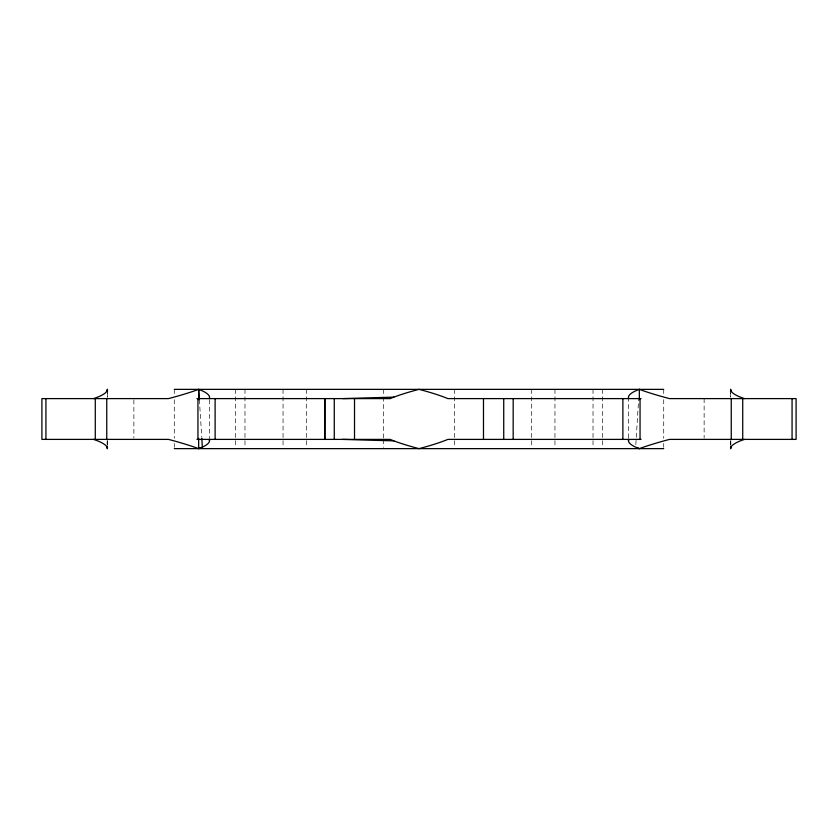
<?xml version="1.0" encoding="UTF-8"?>
<svg xmlns="http://www.w3.org/2000/svg" width="838" height="838" viewBox="0 0 838 838"><rect width="100%" height="100%" fill="white"/><g stroke="black" fill="none" stroke-linecap="round" stroke-linejoin="round"><path stroke-width="0.63" stroke-dasharray="4.19 3.14" d="M107.096 444.59L107.159 440.757M635.812 444.59L638.629 399.674M199.371 399.674L201.738 436.912M730.841 440.757L730.904 444.59M704.13 398.605L704.13 438.117M663.717 389.366L663.717 394.52M663.717 399.674L663.717 438.326M663.717 443.48L663.717 447.345M628.458 397.128L628.458 438.305M602.396 389.366L602.396 447.345M593.021 389.366L593.021 447.345M554.955 389.366L554.955 447.345M531.701 389.366L531.701 447.345M454.353 389.366L454.343 447.345M383.647 389.366L383.657 395.808M383.647 397.097L383.657 438.326M383.647 439.615L383.657 447.345M306.299 389.366L306.299 447.345M283.045 389.366L283.045 447.345M244.979 389.366L244.979 447.345M235.604 389.366L235.604 447.345M209.542 399.695L209.542 438.305M174.283 389.366L174.283 394.52M174.283 399.674L174.283 438.326M174.283 443.48L174.283 447.345M133.871 399.883L133.871 438.117M107.411 440.903L107.4 444.769L107.39 440.903M730.589 393.232L730.579 397.097L730.61 393.232M730.6 444.769L730.589 440.903L730.61 444.769M107.421 397.097L107.411 393.232L107.39 397.097"/><path stroke-width="1.26" d="M730.61 389.366L730.6 391.943L730.61 389.366A38.496 9.637 7.1 0 0 744.437 398.605M628.73 398.605A38.496 10.087 -5.5 0 1 639.342 389.366A38.496 3.551 15.3 0 0 669.51 398.605L796.1 398.605L796.1 439.395L669.51 439.395A38.496 3.551 -15.3 0 0 639.342 448.634A38.496 10.087 5.5 0 1 628.458 440.872L628.678 439.395M628.458 440.872L628.73 439.395M744.437 439.395A38.496 9.637 -7.1 0 0 730.61 448.634L730.946 447.157M209.322 439.395L209.542 440.872A38.496 10.087 -5.5 0 1 202.335 447.157L198.658 448.634A38.496 3.551 15.3 0 0 168.49 439.395L41.9 439.395L41.9 398.605L168.49 398.605A38.496 3.551 -15.3 0 0 198.658 389.366A38.496 10.087 5.5 0 1 209.27 398.605M641.06 398.605L447.838 398.605A38.496 4.619 14.6 0 0 419 389.366A38.496 4.619 -14.6 0 0 393.881 397.128L390.162 398.605L196.94 398.605M342.679 398.605L393.881 397.128M174.283 389.366L663.717 389.366M196.94 439.395L390.162 439.395L393.881 440.872A38.496 4.619 14.6 0 0 419 448.634A38.496 4.619 -14.6 0 0 447.838 439.395L641.06 439.395M174.283 448.634L663.717 448.634M342.679 439.395L393.881 440.872M637.498 447.901L639.342 448.634M107.055 447.157L107.39 448.634A38.496 9.637 7.1 0 0 93.563 439.395M209.27 439.395L209.542 440.872M199.371 399.674L198.658 389.366L198.658 399.674M201.811 438.19L202.335 447.157M107.39 389.366L107.4 391.943L107.39 389.366A38.496 9.637 -7.1 0 1 93.563 398.605M792.067 398.605L792.067 439.395M742.719 398.605L742.719 439.395M731.249 398.605L731.249 439.395M730.61 446.057L730.61 448.634M640.054 398.605L640.054 439.395M639.342 389.366L639.342 399.674M622.885 398.605L622.885 439.395M513.181 398.605L513.16 439.395M503.732 398.605L503.732 439.395M483.484 398.605L483.484 439.395M354.516 398.605L354.516 439.395M334.268 398.605L334.268 439.395M215.115 398.605L215.115 439.395M198.658 438.326L198.658 448.634A38.496 10.087 -5.5 0 0 200.575 447.911M197.946 398.605L197.946 439.395M107.39 446.057L107.39 448.634M106.751 398.605L106.751 439.395M95.281 398.605L95.281 439.395M45.933 398.605L45.933 439.395M324.84 439.395L324.84 398.605L324.819 439.395"/></g></svg>
